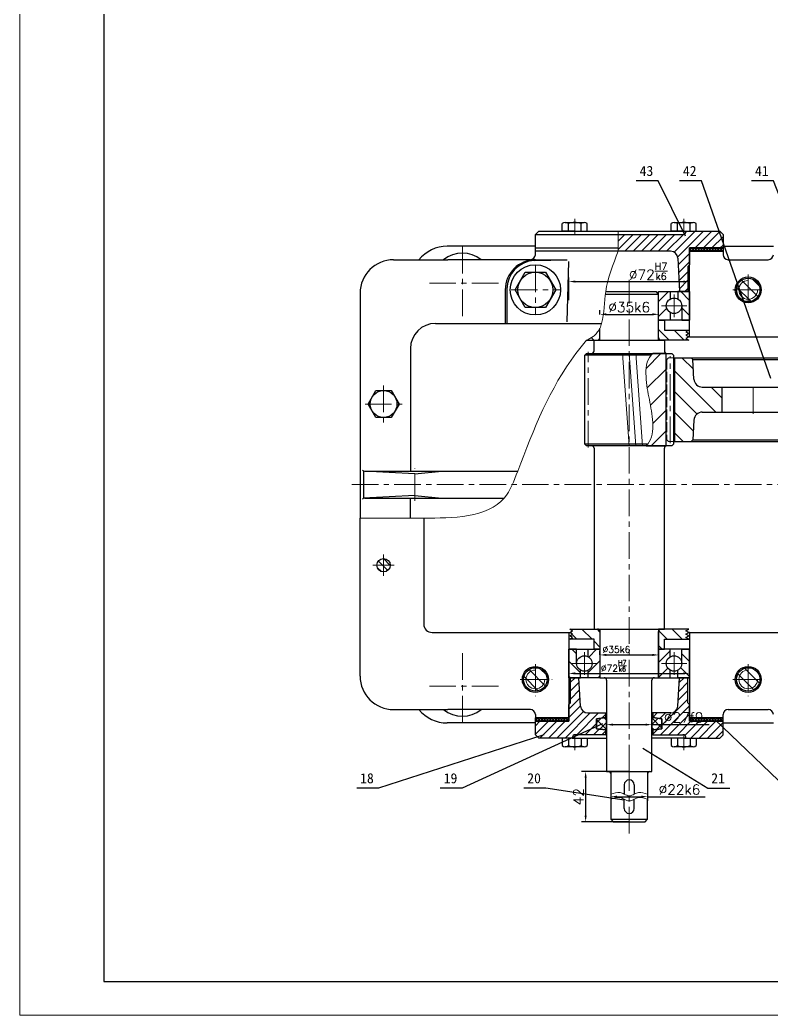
# Model space of a CAD drawing. Header units: millimetres. Extents: x 0 to 841, y 0 to 594.
# Drawn here: x 0 to 224.4, y 0 to 297 of the extents above; entities that cross this region are included whole.
import ezdxf

# ---------------------------------------------------------------- set-up
doc = ezdxf.new("R2010")
doc.units = ezdxf.units.MM
doc.header["$LTSCALE"] = 0.25
doc.linetypes.add('ACAD_ISO02W100', pattern=[15, 12, -3])
doc.linetypes.add('CENTER', pattern=[50.8, 31.75, -6.35, 6.35, -6.35])
for name, color, linetype, lineweight in [('中心线', 1, 'CENTER', 15), ('剖面线', 4, 'Continuous', 15), ('尺寸', 7, 'Continuous', 15), ('标注', 3, 'Continuous', 15), ('粗实线', 7, 'Continuous', 30), ('细实线', 7, 'Continuous', 15), ('虚线', 1, 'ACAD_ISO02W100', 15)]:
    doc.layers.add(name, color=color, linetype=linetype, lineweight=lineweight)
doc.styles.get("Standard").update_dxf_attribs({"font": ''})
doc.styles.add('txt', font='txt.shx')
doc.styles.get('Standard').set_extended_font_data('SimSun')
doc.dimstyles.new('ISO-25', dxfattribs={"dimtxt": 3, "dimasz": 1.875, "dimexe": 1.25, "dimexo": 0, "dimtad": 1, "dimdec": 3, "dimlfac": 2, "dimrnd": 0.01, "dimdsep": 46, "dimtxsty": 'txt', "dimcen": 2.5, "dimadec": 0, "dimazin": 0, "dimtfac": 1, "dimtdec": 3, "dimtmove": 0, "dimatfit": 3, "dimfxl": 1, "dimarcsym": 0})

# ---------------------------------------------------------------- blocks, each defined once
blk = doc.blocks.new('*D18')
at = {"layer": 'Defpoints', "color": 0, "transparency": 16777216}
for p in [(176.3, 72.68), (187.3, 72.68), (187.3, 65.18)]:
    blk.add_point(p, dxfattribs=at)
at = {"layer": '尺寸', "color": 0, "lineweight": -2, "transparency": 16777216}
for p, q in [((176.3, 72.68), (176.3, 63.93)), ((187.3, 72.68), (187.3, 63.93)), ((178.18, 65.18), (185.43, 65.18)), ((187.3, 65.18), (204.43, 65.18))]:
    blk.add_line(p, q, dxfattribs=at)
at = {"layer": '尺寸', "color": 0, "transparency": 16777216}
for points in [[(178.18, 65.5), (178.18, 64.87), (176.3, 65.18)], [(185.43, 65.5), (185.43, 64.87), (187.3, 65.18)]]:
    blk.add_solid(points, dxfattribs=at)
at = {"layer": '尺寸', "color": 0, "transparency": 16777216, "insert": (196.8, 67.31), "char_height": 3, "attachment_point": 5, "style": 'txt'}
blk.add_mtext('%%c22k6', dxfattribs=at)
blk = doc.blocks.new('*D19')
at = {"layer": 'Defpoints', "color": 0, "transparency": 16777216}
for p in [(181.8, 72.68), (168.8, 57.68), (181.8, 57.68)]:
    blk.add_point(p, dxfattribs=at)
at = {"layer": '尺寸', "color": 0, "lineweight": -2, "transparency": 16777216}
for p, q in [((181.8, 72.68), (167.55, 72.68)), ((168.8, 70.81), (168.8, 59.56)), ((181.8, 57.68), (167.55, 57.68))]:
    blk.add_line(p, q, dxfattribs=at)
at = {"layer": '尺寸', "color": 0, "transparency": 16777216}
for points in [[(168.49, 70.81), (169.11, 70.81), (168.8, 72.68)], [(168.49, 59.56), (169.11, 59.56), (168.8, 57.68)]]:
    blk.add_solid(points, dxfattribs=at)
at = {"layer": '尺寸', "color": 0, "transparency": 16777216, "insert": (166.68, 65.18), "char_height": 3, "attachment_point": 5, "rotation": 90, "style": 'txt'}
blk.add_mtext('42', dxfattribs=at)
blk = doc.blocks.new('*D20')
at = {"layer": 'Defpoints', "color": 0, "transparency": 16777216}
for p in [(175.05, 86.68), (188.55, 86.68), (188.55, 86.68)]:
    blk.add_point(p, dxfattribs=at)
at = {"layer": '尺寸', "color": 0, "lineweight": -2, "transparency": 16777216}
for p, q in [((175.05, 86.68), (175.05, 87.93)), ((176.93, 86.68), (186.68, 86.68)), ((188.55, 86.68), (188.55, 87.93)), ((188.55, 86.68), (205.68, 86.68))]:
    blk.add_line(p, q, dxfattribs=at)
at = {"layer": '尺寸', "color": 0, "transparency": 16777216}
for points in [[(176.93, 87), (176.93, 86.37), (175.05, 86.68)], [(186.68, 87), (186.68, 86.37), (188.55, 86.68)]]:
    blk.add_solid(points, dxfattribs=at)
at = {"layer": '尺寸', "color": 0, "transparency": 16777216, "insert": (198.05, 88.81), "char_height": 3, "attachment_point": 5, "style": 'txt'}
blk.add_mtext('%%C27f9', dxfattribs=at)
blk = doc.blocks.new('*D21')
at = {"layer": 'Defpoints', "color": 0, "transparency": 16777216}
for p in [(163.8, 103.23), (199.8, 103.23), (199.8, 101.97)]:
    blk.add_point(p, dxfattribs=at)
at = {"layer": '尺寸', "color": 0, "lineweight": -2, "transparency": 16777216}
for p, q in [((163.8, 103.23), (163.8, 100.72)), ((165.68, 101.97), (197.93, 101.97)), ((199.8, 103.23), (199.8, 100.72))]:
    blk.add_line(p, q, dxfattribs=at)
at = {"layer": '尺寸', "color": 0, "transparency": 16777216}
for points in [[(165.68, 102.28), (165.68, 101.65), (163.8, 101.97)], [(197.93, 102.28), (197.93, 101.65), (199.8, 101.97)]]:
    blk.add_solid(points, dxfattribs=at)
at = {"layer": '尺寸', "color": 0, "transparency": 16777216, "insert": (177.16, 104.23), "char_height": 3, "attachment_point": 5, "style": 'txt'}
blk.add_mtext('{\\H0.66667x;%%c72{\\H0.7x;\\SH7/k6;}}', dxfattribs=at)
blk = doc.blocks.new('*D22')
at = {"layer": 'Defpoints', "color": 0, "transparency": 16777216}
for p in [(173.05, 107.48), (190.55, 107.48), (190.55, 107.48)]:
    blk.add_point(p, dxfattribs=at)
at = {"layer": '尺寸', "color": 0, "lineweight": -2, "transparency": 16777216}
for p, q in [((173.05, 107.48), (173.05, 108.73)), ((174.93, 107.48), (188.68, 107.48)), ((190.55, 107.48), (190.55, 108.73))]:
    blk.add_line(p, q, dxfattribs=at)
at = {"layer": '尺寸', "color": 0, "transparency": 16777216}
for points in [[(174.93, 107.8), (174.93, 107.17), (173.05, 107.48)], [(188.68, 107.8), (188.68, 107.17), (190.55, 107.48)]]:
    blk.add_solid(points, dxfattribs=at)
at = {"layer": '尺寸', "color": 0, "transparency": 16777216, "insert": (177.98, 109.11), "char_height": 3, "attachment_point": 5, "style": 'txt'}
blk.add_mtext('{\\H0.66667x;%%c35k6}', dxfattribs=at)
blk = doc.blocks.new('*D23')
at = {"layer": 'Defpoints', "color": 0, "transparency": 16777216}
for p in [(199.8, 218.91), (163.8, 213.38), (199.8, 213.38)]:
    blk.add_point(p, dxfattribs=at)
at = {"layer": '尺寸', "color": 0, "lineweight": -2, "transparency": 16777216}
for p, q in [((163.8, 213.38), (163.8, 220.16)), ((199.8, 213.38), (199.8, 220.16)), ((165.68, 218.91), (197.93, 218.91))]:
    blk.add_line(p, q, dxfattribs=at)
at = {"layer": '尺寸', "color": 0, "transparency": 16777216}
for points in [[(165.68, 219.22), (165.68, 218.6), (163.8, 218.91)], [(197.93, 219.22), (197.93, 218.6), (199.8, 218.91)]]:
    blk.add_solid(points, dxfattribs=at)
at = {"layer": '尺寸', "color": 0, "transparency": 16777216, "insert": (187.45, 221.98), "char_height": 3, "attachment_point": 5, "style": 'txt'}
blk.add_mtext('%%c72{\\H0.7x;\\SH7/k6;}', dxfattribs=at)
blk = doc.blocks.new('*D24')
at = {"layer": 'Defpoints', "color": 0, "transparency": 16777216}
for p in [(173.05, 209.13), (190.55, 209.13), (190.55, 209.13)]:
    blk.add_point(p, dxfattribs=at)
at = {"layer": '尺寸', "color": 0, "lineweight": -2, "transparency": 16777216}
for p, q in [((173.05, 209.13), (173.05, 210.38)), ((174.93, 209.13), (188.68, 209.13)), ((190.55, 209.13), (190.55, 210.38))]:
    blk.add_line(p, q, dxfattribs=at)
at = {"layer": '尺寸', "color": 0, "transparency": 16777216}
for points in [[(174.93, 209.45), (174.93, 208.82), (173.05, 209.13)], [(188.68, 209.45), (188.68, 208.82), (190.55, 209.13)]]:
    blk.add_solid(points, dxfattribs=at)
at = {"layer": '尺寸', "color": 0, "transparency": 16777216, "insert": (181.8, 211.26), "char_height": 3, "attachment_point": 5, "style": 'txt'}
blk.add_mtext('%%c35k6', dxfattribs=at)

msp = doc.modelspace()

# ---------------------------------------------------------------- hatches: boundary and pattern name
at = {"layer": '剖面线'}
h = msp.add_hatch(dxfattribs=at)
h.set_pattern_fill('ANSI31', color=256, scale=0.556667, style=0)
edge = h.paths.add_edge_path(flags=16)
edge.add_line((178.52638, 232.93442), (197.80238, 232.93442))
edge.add_arc((197.80238, 233.93442), 1, 270, 360)
edge.add_line((198.80238, 233.93442), (208.80238, 233.93442))
edge.add_line((208.80238, 233.93442), (209.80238, 232.93442))
edge.add_line((209.80238, 232.93442), (209.80238, 228.93442))
edge.add_line((209.80238, 228.93442), (202.55238, 228.93442))
edge.add_line((202.55238, 228.93442), (199.80238, 228.93442))
edge.add_line((199.80238, 228.93442), (199.80238, 223.93442))
edge.add_line((199.80238, 223.93442), (199.30238, 223.43442))
edge.add_line((199.30238, 223.43442), (199.30238, 215.93442))
edge.add_line((199.30238, 215.93442), (196.80238, 215.93442))
edge.add_line((196.80238, 215.93442), (196.30452, 225.89178))
edge.add_arc((194.1572, 225.78442), 2.15, 2.8624052, 90)
edge.add_line((194.1572, 227.93442), (178.52638, 227.93442))
edge.add_line((178.52638, 227.93442), (178.52638, 232.93442))
h = msp.add_hatch(dxfattribs=at)
h.set_pattern_fill('ANSI37', color=256, scale=0.186, style=0)
h.paths.add_polyline_path([(199.80238, 227.93442), (199.80238, 228.93442), (209.80238, 228.93442), (209.80238, 227.93442)], flags=16)
h = msp.add_hatch(dxfattribs=at)
h.set_pattern_fill('ANSI31', color=256, scale=0.8, angle=90, style=0)
edge = h.paths.add_edge_path(flags=16)
edge.add_arc((217.30238, 216.43442), 3.5, 0, 360)
h = msp.add_hatch(dxfattribs=at)
h.set_pattern_fill('ANSI31', color=256, style=0)
edge = h.paths.add_edge_path(flags=16)
edge.add_line((190.55243, 215.93442), (194.02113, 215.93442))
edge.add_line((194.02113, 215.93442), (194.02113, 213.6871))
edge.add_arc((195.17738, 211.68442), 2.3125, 120, 240)
edge.add_line((194.02113, 209.68173), (194.02113, 207.43442))
edge.add_line((194.02113, 207.43442), (190.55243, 207.43442))
edge.add_arc((190.55243, 207.43447), 0.00005, 180, 270, ccw=False)
edge.add_line((190.55238, 207.43447), (190.55238, 215.93437))
edge.add_arc((190.55243, 215.93437), 0.00005, 90, 180, ccw=False)
h = msp.add_hatch(dxfattribs=at)
h.set_pattern_fill('ANSI31', color=256, angle=90, style=0)
edge = h.paths.add_edge_path(flags=16)
edge.add_line((199.80233, 215.93442), (196.33363, 215.93442))
edge.add_line((196.33363, 215.93442), (196.33363, 213.6871))
edge.add_arc((195.17738, 211.68442), 2.3125, 0, 60, ccw=False)
edge.add_line((197.48988, 211.68442), (197.48988, 207.43442))
edge.add_line((197.48988, 207.43442), (199.80233, 207.43442))
edge.add_arc((199.80233, 207.43447), 0.00005, 270, 360)
edge.add_line((199.80238, 207.43447), (199.80238, 215.93437))
edge.add_arc((199.80233, 215.93437), 0.00005, 0, 90)
h = msp.add_hatch(dxfattribs=at)
h.set_pattern_fill('ANSI31', color=256, angle=90, style=0)
edge = h.paths.add_edge_path(flags=16)
edge.add_line((169.05238, 201.43442), (173.05238, 201.43442))
edge.add_line((173.05238, 201.43442), (173.05238, 204.93442))
edge.add_spline(control_points=[(173.05238, 204.93442), (172.46352, 204.02248), (171.45407, 202.45921), (169.75874, 201.73582), (169.05238, 201.43442)], knot_values=[0, 0, 0, 0, 6.32534584, 10.84308864, 10.84308864, 10.84308864, 10.84308864], degree=3, periodic=0)
h = msp.add_hatch(dxfattribs=at)
h.set_pattern_fill('ANSI31', color=256, angle=90, style=0)
h.paths.add_polyline_path([(190.55238, 207.43442), (192.30238, 207.43442), (192.30238, 204.43442), (199.55238, 204.43442), (198.68636, 203.93442), (199.55238, 203.43442), (198.68636, 202.93442), (199.55238, 202.43442), (198.68636, 201.93442), (199.55238, 201.43442), (193.55238, 201.43442), (190.55238, 201.43442)], flags=16)
h = msp.add_hatch(dxfattribs=at)
h.set_pattern_fill('ANSI31', color=256, scale=1.37, style=0)
edge = h.paths.add_edge_path(flags=16)
edge.add_line((186.81138, 169.93442), (192.81138, 169.93442))
edge.add_line((192.81138, 169.93442), (192.81138, 197.43442))
edge.add_line((192.81138, 197.43442), (188.81138, 197.43442))
edge.add_spline(control_points=[(188.81138, 197.43442), (188.63972, 197.27113), (186.87812, 195.59556), (186.5208, 190.22319), (187.81138, 183.68442), (189.10197, 177.14564), (188.74464, 171.77328), (186.98305, 170.0977), (186.81138, 169.93442)], knot_values=[0, 0, 0, 0, 1.414213562, 14.51240046, 28.407093691, 42.301786923, 55.39997382, 56.814187383, 56.814187383, 56.814187383, 56.814187383], degree=3, periodic=0)
h = msp.add_hatch(dxfattribs=at)
h.set_pattern_fill('ANSI31', color=256, scale=1.37, angle=90, style=0)
edge = h.paths.add_edge_path(flags=16)
edge.add_line((195.31138, 196.18442), (195.31138, 171.18442))
edge.add_line((195.31138, 171.18442), (200.30238, 171.18442))
edge.add_line((200.30238, 171.18442), (200.80238, 171.68442))
edge.add_line((200.80238, 171.68442), (201.11433, 177.56681))
edge.add_arc((203.61082, 177.43442), 2.5, 90, 176.9644309, ccw=False)
edge.add_line((203.61082, 179.93442), (209.55238, 179.93442))
edge.add_line((209.55238, 179.93442), (209.55238, 187.43442))
edge.add_line((209.55238, 187.43442), (203.61082, 187.43442))
edge.add_arc((203.61082, 189.93442), 2.5, 183.0355691, 270, ccw=False)
edge.add_line((201.11433, 189.80203), (200.80238, 195.68442))
edge.add_line((200.80238, 195.68442), (200.30238, 196.18442))
edge.add_line((200.30238, 196.18442), (195.31138, 196.18442))
h = msp.add_hatch(dxfattribs=at)
h.set_pattern_fill('ANSI31', color=256, scale=0.5, angle=90, style=0)
edge = h.paths.add_edge_path(flags=16)
edge.add_arc((108.51163, 134.24692), 2, 0, 360)
h = msp.add_hatch(dxfattribs=at)
h.set_pattern_fill('ANSI31', color=256, angle=90, style=0)
h.paths.add_polyline_path([(173.05238, 109.18442), (171.30238, 109.18442), (171.30238, 112.18442), (164.05238, 112.18442), (164.91841, 112.68442), (164.05238, 113.18442), (164.91841, 113.68442), (164.05238, 114.18442), (164.91841, 114.68442), (164.05238, 115.18442), (170.05238, 115.18442), (173.05238, 115.18442)], flags=16)
h = msp.add_hatch(dxfattribs=at)
h.set_pattern_fill('ANSI31', color=256, angle=90, style=0)
h.paths.add_polyline_path([(190.55238, 109.18442), (192.30238, 109.18442), (192.30238, 112.18442), (199.55238, 112.18442), (198.68636, 112.68442), (199.55238, 113.18442), (198.68636, 113.68442), (199.55238, 114.18442), (198.68636, 114.68442), (199.55238, 115.18442), (193.55238, 115.18442), (190.55238, 115.18442)], flags=16)
h = msp.add_hatch(dxfattribs=at)
h.set_pattern_fill('ANSI31', color=256, angle=90, style=0)
edge = h.paths.add_edge_path(flags=16)
edge.add_line((163.80243, 100.68442), (167.27113, 100.68442))
edge.add_line((167.27113, 100.68442), (167.27113, 102.93173))
edge.add_arc((168.42738, 104.93442), 2.3125, 180, 240, ccw=False)
edge.add_line((166.11488, 104.93442), (166.11488, 109.18442))
edge.add_line((166.11488, 109.18442), (163.80243, 109.18442))
edge.add_arc((163.80243, 109.18437), 0.00005, 90, 180)
edge.add_line((163.80238, 109.18437), (163.80238, 100.68447))
edge.add_arc((163.80243, 100.68447), 0.00005, 180, 270)
h = msp.add_hatch(dxfattribs=at)
h.set_pattern_fill('ANSI31', color=256, style=0)
edge = h.paths.add_edge_path(flags=16)
edge.add_line((173.05233, 100.68442), (169.58363, 100.68442))
edge.add_line((169.58363, 100.68442), (169.58363, 102.93173))
edge.add_arc((168.42738, 104.93442), 2.3125, 300, 420)
edge.add_line((169.58363, 106.9371), (169.58363, 109.18442))
edge.add_line((169.58363, 109.18442), (173.05233, 109.18442))
edge.add_arc((173.05233, 109.18437), 0.00005, 0, 90, ccw=False)
edge.add_line((173.05238, 109.18437), (173.05238, 100.68447))
edge.add_arc((173.05233, 100.68447), 0.00005, -90, 0, ccw=False)
h = msp.add_hatch(dxfattribs=at)
h.set_pattern_fill('ANSI31', color=256, style=0)
edge = h.paths.add_edge_path(flags=16)
edge.add_line((190.55243, 100.68442), (194.02113, 100.68442))
edge.add_line((194.02113, 100.68442), (194.02113, 102.93173))
edge.add_arc((195.17738, 104.93442), 2.3125, 120, 240, ccw=False)
edge.add_line((194.02113, 106.9371), (194.02113, 109.18442))
edge.add_line((194.02113, 109.18442), (190.55243, 109.18442))
edge.add_arc((190.55243, 109.18437), 0.00005, 90, 180)
edge.add_line((190.55238, 109.18437), (190.55238, 100.68447))
edge.add_arc((190.55243, 100.68447), 0.00005, 180, 270)
h = msp.add_hatch(dxfattribs=at)
h.set_pattern_fill('ANSI31', color=256, angle=90, style=0)
edge = h.paths.add_edge_path(flags=16)
edge.add_line((199.80233, 100.68442), (196.33363, 100.68442))
edge.add_line((196.33363, 100.68442), (196.33363, 102.93173))
edge.add_arc((195.17738, 104.93442), 2.3125, 300, 360)
edge.add_line((197.48988, 104.93442), (197.48988, 109.18442))
edge.add_line((197.48988, 109.18442), (199.80233, 109.18442))
edge.add_arc((199.80233, 109.18437), 0.00005, 0, 90, ccw=False)
edge.add_line((199.80238, 109.18437), (199.80238, 100.68447))
edge.add_arc((199.80233, 100.68447), 0.00005, -90, 0, ccw=False)
h = msp.add_hatch(dxfattribs=at)
h.set_pattern_fill('ANSI31', color=256, scale=0.8, angle=90, style=0)
edge = h.paths.add_edge_path(flags=16)
edge.add_arc((153.80238, 100.18442), 3.5, 0, 360)
h = msp.add_hatch(dxfattribs=at)
h.set_pattern_fill('ANSI31', color=256, scale=0.8, angle=90, style=0)
edge = h.paths.add_edge_path(flags=16)
edge.add_arc((217.30238, 100.18442), 3.5, 0, 360)
h = msp.add_hatch(dxfattribs=at)
h.set_pattern_fill('ANSI31', color=256, scale=0.55667, style=0)
edge = h.paths.add_edge_path(flags=16)
edge.add_line((174.80238, 83.68442), (165.80238, 83.68442))
edge.add_arc((165.80238, 82.68442), 1, 90, 180)
edge.add_line((164.80238, 82.68442), (154.80238, 82.68442))
edge.add_line((154.80238, 82.68442), (153.80238, 83.68442))
edge.add_line((153.80238, 83.68442), (153.80238, 87.68442))
edge.add_line((153.80238, 87.68442), (161.05238, 87.68442))
edge.add_line((161.05238, 87.68442), (163.80238, 87.68442))
edge.add_line((163.80238, 87.68442), (163.80238, 92.68442))
edge.add_line((163.80238, 92.68442), (164.30238, 93.18442))
edge.add_line((164.30238, 93.18442), (164.30238, 100.68442))
edge.add_line((164.30238, 100.68442), (166.80238, 100.68442))
edge.add_line((166.80238, 100.68442), (167.28654, 92.21176))
edge.add_arc((169.43303, 92.33442), 2.15, 183.2704879, 270)
edge.add_line((169.43303, 90.18442), (174.80238, 90.18442))
edge.add_line((174.80238, 90.18442), (174.80238, 88.77207))
edge.add_line((174.80238, 88.77207), (172.05238, 88.43442))
edge.add_line((172.05238, 88.43442), (172.05238, 85.43442))
edge.add_line((172.05238, 85.43442), (174.80238, 85.09676))
edge.add_line((174.80238, 85.09676), (174.80238, 83.68442))
h = msp.add_hatch(dxfattribs=at)
h.set_pattern_fill('ANSI31', color=256, scale=0.55667, style=0)
edge = h.paths.add_edge_path(flags=16)
edge.add_line((188.80238, 83.68442), (197.80238, 83.68442))
edge.add_arc((197.80238, 82.68442), 1, 0, 90, ccw=False)
edge.add_line((198.80238, 82.68442), (208.80238, 82.68442))
edge.add_line((208.80238, 82.68442), (209.80238, 83.68442))
edge.add_line((209.80238, 83.68442), (209.80238, 87.68442))
edge.add_line((209.80238, 87.68442), (202.55238, 87.68442))
edge.add_line((202.55238, 87.68442), (199.80238, 87.68442))
edge.add_line((199.80238, 87.68442), (199.80238, 92.68442))
edge.add_line((199.80238, 92.68442), (199.30238, 93.18442))
edge.add_line((199.30238, 93.18442), (199.30238, 100.68442))
edge.add_line((199.30238, 100.68442), (196.80238, 100.68442))
edge.add_line((196.80238, 100.68442), (196.31823, 92.21176))
edge.add_arc((194.17173, 92.33442), 2.15, 270, 356.7295121, ccw=False)
edge.add_line((194.17173, 90.18442), (188.80238, 90.18442))
edge.add_line((188.80238, 90.18442), (188.80238, 88.77207))
edge.add_line((188.80238, 88.77207), (191.55238, 88.43442))
edge.add_line((191.55238, 88.43442), (191.55238, 85.43442))
edge.add_line((191.55238, 85.43442), (188.80238, 85.09676))
edge.add_line((188.80238, 85.09676), (188.80238, 83.68442))
h = msp.add_hatch(dxfattribs=at)
h.set_pattern_fill('ANSI37', color=256, scale=0.186, style=0)
h.paths.add_polyline_path([(163.80238, 88.68442), (163.80238, 87.68442), (153.80238, 87.68442), (153.80238, 88.68442)], flags=16)
h = msp.add_hatch(dxfattribs=at)
h.set_pattern_fill('ANSI37', color=256, scale=0.63, style=0)
h.paths.add_polyline_path([(172.05238, 85.43442), (174.80238, 85.09676), (175.05238, 85.09676), (175.05238, 88.77207), (174.80238, 88.77207), (172.05238, 88.43442)], flags=16)
h = msp.add_hatch(dxfattribs=at)
h.set_pattern_fill('ANSI37', color=256, scale=0.63, style=0)
h.paths.add_polyline_path([(191.55238, 88.43442), (188.80238, 88.77207), (188.55238, 88.77207), (188.55238, 85.09676), (188.80238, 85.09676), (191.55238, 85.43442)], flags=16)
h = msp.add_hatch(dxfattribs=at)
h.set_pattern_fill('ANSI37', color=256, scale=0.186, style=0)
h.paths.add_polyline_path([(199.80238, 88.68442), (199.80238, 87.68442), (209.80238, 87.68442), (209.80238, 88.68442)], flags=16)

# ---------------------------------------------------------------- linework, layer by layer
at = {"layer": '中心线'}
for p, q in [((165.53893, 237.58442), (165.53893, 232.93442)), ((198.06584, 237.58442), (198.06584, 232.93442)), ((132.01163, 229.23442), (132.01163, 207.63442)), ((153.80238, 223.70903), (153.80238, 209.1598)), ((217.30238, 221.00942), (217.30238, 211.45742)), ((142.81163, 218.43442), (121.21163, 218.43442)), ((181.80238, 72.68442), (181.80238, 219.43442)), ((146.52777, 216.43442), (161.077, 216.43442)), ((195.17738, 215.08442), (195.17738, 208.28442)), ((212.72738, 216.43442), (222.27938, 216.43442)), ((198.95238, 211.68442), (191.40238, 211.68442)), ((169.54338, 169.43442), (169.54338, 197.93442)), ((194.06138, 170.68442), (194.06138, 196.68442)), ((108.51163, 187.91448), (108.51163, 176.82935)), ((218.80238, 179.43442), (218.80238, 187.93442)), ((102.96907, 182.37192), (114.0542, 182.37192)), ((117.85438, 153.50942), (117.85438, 163.10942)), ((99.01163, 158.30942), (447.99913, 158.30942)), ((108.51163, 131.04692), (108.51163, 137.44692)), ((111.71163, 134.24692), (105.31163, 134.24692)), ((132.01163, 87.38442), (132.01163, 108.98442)), ((168.42738, 101.53442), (168.42738, 108.33442)), ((195.17738, 101.53442), (195.17738, 108.33442)), ((153.80238, 104.75942), (153.80238, 95.20742)), ((164.65238, 104.93442), (172.20238, 104.93442)), ((198.95238, 104.93442), (191.40238, 104.93442)), ((217.30238, 104.75942), (217.30238, 95.20742)), ((142.81163, 98.18442), (121.21163, 98.18442)), ((149.22738, 100.18442), (158.77938, 100.18442)), ((212.72738, 100.18442), (222.27938, 100.18442)), ((165.53893, 79.03442), (165.53893, 83.68442)), ((198.06584, 79.03442), (198.06584, 83.68442)), ((181.80238, 54.18442), (181.80238, 72.68442))]:
    msp.add_line(p, q, dxfattribs=at)
at = {"layer": '粗实线'}
for p, q in [((25, 584), (25, 10)), ((161.78615, 233.93442), (161.78615, 236.1958)), ((162.72434, 236.58442), (168.35351, 236.58442)), ((163.66254, 233.93442), (163.66254, 236.1958)), ((167.41532, 233.93442), (167.41532, 236.1958)), ((169.2917, 233.93442), (169.2917, 236.1958)), ((194.31306, 233.93442), (194.31306, 236.1958)), ((195.25126, 236.58442), (200.88042, 236.58442)), ((196.18945, 233.93442), (196.18945, 236.1958)), ((199.94223, 233.93442), (199.94223, 236.1958)), ((201.81862, 233.93442), (201.81862, 236.1958)), ((153.80238, 232.93442), (154.80238, 233.93442)), ((153.80238, 227.93442), (153.80238, 232.93442)), ((153.80238, 232.93442), (178.52638, 232.93442)), ((154.80238, 233.93442), (198.80238, 233.93442)), ((165.53893, 233.93442), (161.78615, 233.93442)), ((165.53893, 233.93442), (169.2917, 233.93442)), ((178.52638, 232.93442), (197.80238, 232.93442)), ((198.06584, 233.93442), (194.31306, 233.93442)), ((198.06584, 233.93442), (201.81862, 233.93442)), ((198.80238, 233.93442), (208.80238, 233.93442)), ((208.80238, 233.93442), (209.80238, 232.93442)), ((209.80238, 232.93442), (209.80238, 228.93442)), ((153.80238, 229.43442), (127.51163, 229.43442)), ((153.80238, 228.93442), (178.52638, 228.93442)), ((202.55238, 228.93442), (199.80238, 228.93442)), ((199.80238, 228.93442), (199.80238, 223.93442)), ((199.80238, 227.93442), (199.80238, 228.93442)), ((199.80238, 228.93442), (209.80238, 228.93442)), ((209.80238, 228.93442), (202.55238, 228.93442)), ((209.80238, 229.43442), (224.80238, 229.43442)), ((209.80238, 228.93442), (209.80238, 227.93442)), ((153.80238, 226.93442), (153.80238, 227.93442)), ((178.52638, 227.93442), (153.80238, 227.93442)), ((194.1572, 227.93442), (178.52638, 227.93442)), ((196.30452, 225.89178), (196.80238, 215.93442)), ((209.80238, 227.93442), (199.80238, 227.93442)), ((199.80238, 202.43442), (199.80238, 227.93442)), ((199.80238, 227.93442), (209.80238, 227.93442)), ((209.80238, 227.93442), (209.80238, 226.93442)), ((111.51163, 225.43442), (127.65701, 225.43442)), ((152.30238, 225.43442), (127.65701, 225.43442)), ((153.56636, 225.16397), (163.30238, 225.43442)), ((153.80238, 225.43442), (163.30238, 225.43442)), ((163.30238, 206.93442), (163.80238, 224.93442)), ((199.80238, 223.93442), (199.30238, 223.43442)), ((199.30238, 223.43442), (199.30238, 215.93442)), ((211.30238, 225.43442), (223.30238, 225.43442)), ((147.74021, 216.43442), (150.77129, 221.68442)), ((150.77129, 221.68442), (156.83347, 221.68442)), ((156.83347, 221.68442), (159.86456, 216.43442)), ((101.51163, 215.43442), (101.51163, 148.30942)), ((144.80238, 216.43442), (144.80238, 206.43442)), ((145.30238, 216.66725), (145.30238, 206.43442)), ((150.77129, 211.18442), (147.74021, 216.43442)), ((159.86456, 216.43442), (156.83347, 211.18442)), ((174.60238, 215.18442), (190.55238, 215.18442)), ((174.80238, 215.93442), (189.80238, 215.93442)), ((190.55238, 215.18442), (189.80238, 215.93442)), ((190.55238, 207.43447), (190.55238, 215.93437)), ((190.55238, 202.18442), (190.55238, 215.18442)), ((190.55243, 215.93442), (199.80233, 215.93442)), ((190.55243, 215.93442), (194.02113, 215.93442)), ((194.02113, 215.93442), (194.02113, 213.6871)), ((199.80233, 215.93442), (196.33363, 215.93442)), ((196.33363, 215.93442), (196.33363, 213.6871)), ((199.30238, 215.93442), (196.80238, 215.93442)), ((199.80238, 215.93437), (199.80238, 207.43447)), ((156.83347, 211.18442), (150.77129, 211.18442)), ((197.48988, 211.68442), (197.48988, 207.43442)), ((194.02113, 209.68173), (194.02113, 207.43442)), ((124.01163, 206.43442), (173.55238, 206.43442)), ((173.05238, 201.43442), (173.05238, 204.93442)), ((173.05238, 202.18442), (173.05238, 204.93442)), ((190.55238, 207.43442), (192.30238, 207.43442)), ((190.55238, 201.43442), (190.55238, 207.43442)), ((199.80233, 207.43442), (190.55243, 207.43442)), ((194.02113, 207.43442), (190.55243, 207.43442)), ((192.30238, 207.43442), (192.30238, 204.43442)), ((197.48988, 207.43442), (199.80233, 207.43442)), ((192.30238, 204.43442), (199.55238, 204.43442)), ((199.55238, 204.43442), (198.68636, 203.93442)), ((198.68636, 203.93442), (199.55238, 203.43442)), ((199.55238, 203.43442), (198.68636, 202.93442)), ((198.68636, 202.93442), (199.55238, 202.43442)), ((199.55238, 202.43442), (198.68636, 201.93442)), ((199.80238, 202.43442), (199.55238, 202.43442)), ((199.80238, 202.43442), (234.80238, 202.43442)), ((169.05238, 201.43442), (173.05238, 201.43442)), ((171.30238, 198.18442), (171.30238, 201.43442)), ((171.30238, 201.43442), (192.30238, 201.43442)), ((193.55238, 201.43442), (190.55238, 201.43442)), ((192.30238, 201.43442), (192.30238, 198.18442)), ((199.55238, 201.43442), (193.55238, 201.43442)), ((193.55238, 201.43442), (193.55238, 201.43442)), ((198.68636, 201.93442), (199.55238, 201.43442)), ((116.51163, 198.93442), (116.51163, 162.30942)), ((168.54338, 196.93442), (169.04338, 197.43442)), ((168.54338, 170.43442), (168.54338, 196.93442)), ((188.31138, 196.93442), (168.54338, 196.93442)), ((169.04338, 197.43442), (194.56138, 197.43442)), ((192.81138, 197.43442), (188.81138, 197.43442)), ((192.81138, 169.93442), (192.81138, 197.43442)), ((194.56138, 197.43442), (195.06138, 196.93442)), ((195.06138, 196.93442), (195.06138, 170.43442)), ((195.31138, 196.18442), (195.31138, 171.18442)), ((195.31138, 196.18442), (200.30238, 196.18442)), ((200.30238, 196.18442), (200.80238, 195.68442)), ((200.30238, 196.18442), (237.80238, 196.18442)), ((201.11433, 189.80203), (200.80238, 195.68442)), ((200.80238, 195.68442), (237.30238, 195.68442)), ((203.61082, 187.43442), (209.55238, 187.43442)), ((209.55238, 179.93442), (209.55238, 187.43442)), ((209.55238, 187.43442), (228.05238, 187.43442)), ((103.89283, 182.37192), (106.20223, 186.37192)), ((106.20223, 186.37192), (110.82104, 186.37192)), ((110.82104, 186.37192), (113.13044, 182.37192)), ((106.20223, 178.37192), (103.89283, 182.37192)), ((113.13044, 182.37192), (110.82104, 178.37192)), ((110.82104, 178.37192), (106.20223, 178.37192)), ((203.61082, 179.93442), (209.55238, 179.93442)), ((209.55238, 179.93442), (228.05238, 179.93442)), ((201.11433, 177.56681), (200.80238, 171.68442)), ((169.04338, 169.93442), (168.54338, 170.43442)), ((187.31138, 170.43442), (168.54338, 170.43442)), ((194.56138, 169.93442), (169.04338, 169.93442)), ((186.81138, 169.93442), (192.81138, 169.93442)), ((195.06138, 170.43442), (194.56138, 169.93442)), ((195.31138, 171.18442), (200.30238, 171.18442)), ((200.30238, 171.18442), (200.80238, 171.68442)), ((200.30238, 171.18442), (237.80238, 171.18442)), ((200.80238, 171.68442), (237.30238, 171.68442)), ((171.30238, 169.18442), (171.30238, 115.18442)), ((192.30238, 115.18442), (192.30238, 169.18442)), ((102.51163, 162.30942), (102.51163, 154.30942)), ((117.85438, 161.50942), (102.51163, 162.30942)), ((102.92585, 162.30942), (148.52751, 162.30942)), ((117.85438, 161.50942), (125.85438, 162.30942)), ((117.85438, 155.10942), (102.51163, 154.30942)), ((117.85438, 155.10942), (125.85438, 154.30942)), ((102.92585, 154.30942), (144.52751, 154.30942)), ((116.51163, 148.30942), (116.51163, 154.30942)), ((101.51163, 101.18442), (101.51163, 148.30942)), ((120.51163, 148.30942), (120.51163, 116.68442)), ((123.01163, 114.18442), (163.80238, 114.18442)), ((163.80238, 114.18442), (163.80238, 88.68442)), ((163.80238, 114.18442), (164.05238, 114.18442)), ((164.91841, 114.68442), (164.05238, 115.18442)), ((164.05238, 115.18442), (170.05238, 115.18442)), ((164.05238, 114.18442), (164.91841, 114.68442)), ((164.91841, 113.68442), (164.05238, 114.18442)), ((164.05238, 113.18442), (164.91841, 113.68442)), ((164.91841, 112.68442), (164.05238, 113.18442)), ((170.05238, 115.18442), (170.05238, 115.18442)), ((170.05238, 115.18442), (173.05238, 115.18442)), ((171.30238, 115.18442), (192.30238, 115.18442)), ((173.05238, 115.18442), (173.05238, 109.18442)), ((173.05238, 114.43442), (173.05238, 100.68442)), ((193.55238, 115.18442), (190.55238, 115.18442)), ((190.55238, 115.18442), (190.55238, 109.18442)), ((190.55238, 100.68442), (190.55238, 114.43442)), ((199.55238, 115.18442), (193.55238, 115.18442)), ((193.55238, 115.18442), (193.55238, 115.18442)), ((198.68636, 114.68442), (199.55238, 115.18442)), ((199.55238, 114.18442), (198.68636, 114.68442)), ((198.68636, 113.68442), (199.55238, 114.18442)), ((199.55238, 113.18442), (198.68636, 113.68442)), ((198.68636, 112.68442), (199.55238, 113.18442)), ((199.80238, 114.18442), (199.55238, 114.18442)), ((199.80238, 114.18442), (199.80238, 88.68442)), ((199.80238, 114.18442), (234.80238, 114.18442)), ((164.05238, 112.18442), (164.91841, 112.68442)), ((171.30238, 112.18442), (164.05238, 112.18442)), ((171.30238, 109.18442), (171.30238, 112.18442)), ((192.30238, 109.18442), (192.30238, 112.18442)), ((192.30238, 112.18442), (199.55238, 112.18442)), ((199.55238, 112.18442), (198.68636, 112.68442)), ((163.80238, 100.68447), (163.80238, 109.18437)), ((163.80243, 109.18442), (173.05233, 109.18442)), ((166.11488, 109.18442), (163.80243, 109.18442)), ((166.11488, 104.93442), (166.11488, 109.18442)), ((169.58363, 106.9371), (169.58363, 109.18442)), ((169.58363, 109.18442), (173.05233, 109.18442)), ((173.05238, 109.18442), (171.30238, 109.18442)), ((173.05238, 109.18437), (173.05238, 100.68447)), ((190.55238, 109.18442), (192.30238, 109.18442)), ((190.55238, 109.18437), (190.55238, 100.68447)), ((199.80233, 109.18442), (190.55243, 109.18442)), ((194.02113, 109.18442), (190.55243, 109.18442)), ((194.02113, 106.9371), (194.02113, 109.18442)), ((197.48988, 104.93442), (197.48988, 109.18442)), ((197.48988, 109.18442), (199.80233, 109.18442)), ((199.80238, 100.68447), (199.80238, 109.18437)), ((167.27113, 100.68442), (167.27113, 102.93173)), ((169.58363, 100.68442), (169.58363, 102.93173)), ((194.02113, 100.68442), (194.02113, 102.93173)), ((196.33363, 100.68442), (196.33363, 102.93173)), ((173.05233, 100.68442), (163.80243, 100.68442)), ((163.80243, 100.68442), (167.27113, 100.68442)), ((164.30238, 93.18442), (164.30238, 100.68442)), ((164.30238, 100.68442), (166.80238, 100.68442)), ((167.28654, 92.21176), (166.80238, 100.68442)), ((173.05233, 100.68442), (169.58363, 100.68442)), ((173.05238, 100.68442), (190.55238, 100.68442)), ((175.05238, 99.93442), (175.05238, 72.68442)), ((188.55238, 72.68442), (188.55238, 99.93442)), ((190.55243, 100.68442), (199.80233, 100.68442)), ((190.55243, 100.68442), (194.02113, 100.68442)), ((196.31823, 92.21176), (196.80238, 100.68442)), ((199.80233, 100.68442), (196.33363, 100.68442)), ((199.30238, 100.68442), (196.80238, 100.68442)), ((199.30238, 93.18442), (199.30238, 100.68442)), ((163.80238, 92.68442), (164.30238, 93.18442)), ((163.80238, 87.68442), (163.80238, 92.68442)), ((199.80238, 92.68442), (199.30238, 93.18442)), ((199.80238, 87.68442), (199.80238, 92.68442)), ((111.51163, 91.18442), (127.65701, 91.18442)), ((152.30238, 91.18442), (127.65701, 91.18442)), ((153.80238, 89.68442), (153.80238, 88.68442)), ((169.43303, 90.18442), (174.80238, 90.18442)), ((174.80238, 88.77207), (174.80238, 90.18442)), ((174.80238, 90.18442), (175.05238, 90.18442)), ((188.80238, 90.18442), (188.55238, 90.18442)), ((194.17173, 90.18442), (188.80238, 90.18442)), ((188.80238, 90.18442), (188.80238, 88.77207)), ((209.80238, 88.68442), (209.80238, 89.68442)), ((211.30238, 91.18442), (223.30238, 91.18442)), ((153.80238, 87.18442), (127.51163, 87.18442)), ((163.80238, 88.68442), (153.80238, 88.68442)), ((153.80238, 87.68442), (153.80238, 88.68442)), ((153.80238, 88.68442), (163.80238, 88.68442)), ((153.80238, 83.68442), (153.80238, 87.68442)), ((153.80238, 87.68442), (161.05238, 87.68442)), ((163.80238, 87.68442), (153.80238, 87.68442)), ((161.05238, 87.68442), (163.80238, 87.68442)), ((163.80238, 88.68442), (163.80238, 87.68442)), ((172.05238, 88.43442), (174.80238, 88.77207)), ((174.80238, 88.77207), (172.05238, 88.43442)), ((172.05238, 85.43442), (172.05238, 88.43442)), ((172.05238, 88.43442), (172.05238, 85.43442)), ((175.05238, 88.77207), (174.80238, 88.77207)), ((175.05238, 85.09676), (175.05238, 88.77207)), ((188.80238, 88.77207), (188.55238, 88.77207)), ((188.55238, 88.77207), (188.55238, 85.09676)), ((188.80238, 88.77207), (191.55238, 88.43442)), ((191.55238, 88.43442), (188.80238, 88.77207)), ((191.55238, 88.43442), (191.55238, 85.43442)), ((191.55238, 85.43442), (191.55238, 88.43442)), ((199.80238, 88.68442), (199.80238, 87.68442)), ((209.80238, 88.68442), (199.80238, 88.68442)), ((199.80238, 88.68442), (209.80238, 88.68442)), ((202.55238, 87.68442), (199.80238, 87.68442)), ((199.80238, 87.68442), (209.80238, 87.68442)), ((209.80238, 87.68442), (202.55238, 87.68442)), ((209.80238, 87.68442), (209.80238, 88.68442)), ((209.80238, 83.68442), (209.80238, 87.68442)), ((209.80238, 87.18442), (224.80238, 87.18442)), ((154.80238, 82.68442), (153.80238, 83.68442)), ((174.80238, 83.68442), (165.80238, 83.68442)), ((174.80238, 85.09676), (172.05238, 85.43442)), ((172.05238, 85.43442), (174.80238, 85.09676)), ((174.80238, 83.68442), (174.80238, 85.09676)), ((174.80238, 85.09676), (175.05238, 85.09676)), ((174.80238, 83.68442), (175.05238, 83.68442)), ((188.55238, 85.09676), (188.80238, 85.09676)), ((188.80238, 83.68442), (188.55238, 83.68442)), ((191.55238, 85.43442), (188.80238, 85.09676)), ((188.80238, 85.09676), (191.55238, 85.43442)), ((188.80238, 85.09676), (188.80238, 83.68442)), ((188.80238, 83.68442), (197.80238, 83.68442)), ((208.80238, 82.68442), (209.80238, 83.68442)), ((164.80238, 82.68442), (154.80238, 82.68442)), ((165.53893, 82.68442), (161.78615, 82.68442)), ((161.78615, 82.68442), (161.78615, 80.42303)), ((163.66254, 82.68442), (163.66254, 80.42303)), ((164.80238, 82.68442), (175.05238, 82.68442)), ((165.53893, 82.68442), (169.2917, 82.68442)), ((167.41532, 82.68442), (167.41532, 80.42303)), ((169.2917, 82.68442), (169.2917, 80.42303)), ((198.80238, 82.68442), (188.55238, 82.68442)), ((198.06584, 82.68442), (194.31306, 82.68442)), ((194.31306, 82.68442), (194.31306, 80.42303)), ((196.18945, 82.68442), (196.18945, 80.42303)), ((198.06584, 82.68442), (201.81862, 82.68442)), ((198.80238, 82.68442), (208.80238, 82.68442)), ((199.94223, 82.68442), (199.94223, 80.42303)), ((201.81862, 82.68442), (201.81862, 80.42303)), ((168.35351, 80.03442), (162.72434, 80.03442)), ((200.88042, 80.03442), (195.25126, 80.03442)), ((175.05238, 72.68442), (188.55238, 72.68442)), ((176.30238, 72.18442), (176.30238, 65.93442)), ((187.30238, 72.18442), (187.30238, 65.93442)), ((180.30238, 68.68442), (180.30238, 65.93442)), ((183.30238, 68.68442), (183.30238, 65.93442)), ((176.30238, 64.43442), (176.30238, 58.43442)), ((180.30238, 61.68442), (180.30238, 64.43442)), ((183.30238, 61.68442), (183.30238, 64.43442)), ((187.30238, 58.43442), (187.30238, 64.43442)), ((176.30238, 58.43442), (177.05238, 57.68442)), ((176.30238, 58.43442), (187.30238, 58.43442)), ((177.05238, 57.68442), (186.55238, 57.68442)), ((186.55238, 57.68442), (187.30238, 58.43442)), ((25, 10), (831, 10))]:
    msp.add_line(p, q, dxfattribs=at)
for centre, radius in [((153.80238, 216.43442), 7.5), ((153.80238, 216.43442), 5.25), ((217.30238, 216.43442), 3.875), ((217.30238, 216.43442), 3.5), ((195.17738, 211.68442), 2.3125), ((108.51163, 182.37192), 4), ((108.51163, 134.24692), 2), ((168.42738, 104.93442), 2.3125), ((195.17738, 104.93442), 2.3125), ((153.80238, 100.18442), 3.875), ((217.30238, 100.18442), 3.875), ((153.80238, 100.18442), 3.5), ((217.30238, 100.18442), 3.5)]:
    msp.add_circle(centre, radius, dxfattribs=at)
for centre, radius, start, end in [((162.72434, 235.25761), 1.32681, 45, 135), ((165.53893, 231.86011), 4.72431, 66.598161, 113.401839), ((168.35351, 235.25761), 1.32681, 45, 135), ((195.25126, 235.25761), 1.32681, 45, 135), ((198.06584, 231.86011), 4.72431, 66.598161, 113.401839), ((200.88042, 235.25761), 1.32681, 45, 135), ((197.80238, 233.93442), 1, 270, 0), ((127.51163, 218.43442), 11, 90, 140.477871), ((132.01163, 218.43442), 8.99883, 51.0667412, 128.9332588), ((152.30238, 226.93442), 1.5, 270, 0), ((194.1572, 225.78442), 2.15, 2.8624052, 90), ((211.30238, 226.93442), 1.5, 180, 270), ((223.30238, 226.93442), 1.5, 270, 0), ((111.51163, 215.43442), 10, 90, 180), ((153.80238, 216.43442), 9, 90, 180), ((153.80238, 216.66725), 8.5, 91.5911403, 180), ((190.55243, 215.93437), 0.00005, 90, 180), ((199.80233, 215.93437), 0.00005, 0, 90), ((124.01163, 198.93442), 7.5, 90, 180), ((190.55243, 207.43447), 0.00005, 180, 270), ((199.80233, 207.43447), 0.00005, 270, 0), ((172.30238, 202.18442), 0.75, 270, 0), ((191.30238, 202.18442), 0.75, 180, 270), ((170.55238, 198.18442), 0.75, 270, 0), ((193.05238, 198.18442), 0.75, 180, 270), ((203.61082, 189.93442), 2.5, 183.0355691, 270), ((203.61082, 177.43442), 2.5, 90, 176.9644309), ((170.55238, 169.18442), 0.75, 0, 90), ((193.05238, 169.18442), 0.75, 90, 180), ((102.92585, 163.30942), 1, 225, 270), ((102.92585, 153.30942), 1, 90, 135), ((123.01163, 116.68442), 2.5, 180, 270), ((172.30238, 114.43442), 0.75, 0, 90), ((191.30238, 114.43442), 0.75, 90, 180), ((163.80243, 109.18437), 0.00005, 90, 180), ((173.05233, 109.18437), 0.00005, 0, 90), ((190.55243, 109.18437), 0.00005, 90, 180), ((199.80233, 109.18437), 0.00005, 0, 90), ((111.51163, 101.18442), 10, 180, 270), ((163.80243, 100.68447), 0.00005, 180, 270), ((173.05233, 100.68447), 0.00005, 270, 0), ((174.30238, 99.93442), 0.75, 0, 90), ((189.30238, 99.93442), 0.75, 90, 180), ((190.55243, 100.68447), 0.00005, 180, 270), ((199.80233, 100.68447), 0.00005, 270, 0), ((169.43303, 92.33442), 2.15, 183.2704879, 270), ((194.17173, 92.33442), 2.15, 270, 356.7295121), ((127.51163, 98.18442), 10.99978, 219.522129, 270), ((132.01163, 98.18442), 8.99883, 231.0667412, 308.9332588), ((152.30238, 89.68442), 1.5, 0, 90), ((211.30238, 89.68442), 1.5, 90, 180), ((223.30238, 89.68442), 1.5, 0, 90), ((165.80238, 82.68442), 1, 90, 180), ((197.80238, 82.68442), 1, 0, 90), ((162.72434, 81.36122), 1.32681, 225, 315), ((165.53893, 84.75873), 4.72431, 246.598161, 293.401839), ((168.35351, 81.36122), 1.32681, 225, 315), ((195.25126, 81.36122), 1.32681, 225, 315), ((198.06584, 84.75873), 4.72431, 246.598161, 293.401839), ((200.88042, 81.36122), 1.32681, 225, 315), ((175.80238, 72.18442), 0.5, 0, 90), ((187.80238, 72.18442), 0.5, 90, 180), ((181.80238, 68.68442), 1.5, 0, 180), ((181.80238, 61.68442), 1.5, 180, 0)]:
    msp.add_arc(centre, radius, start, end, dxfattribs=at)
at = {"layer": '细实线'}
for p, q in [((0, 594), (0, 0)), ((178.52638, 232.93442), (178.52638, 233.93442)), ((178.52638, 227.93442), (178.52638, 232.93442)), ((190.55238, 207.43447), (190.55238, 215.93437)), ((199.80238, 215.93437), (199.80238, 207.43447)), ((179.80238, 197.43442), (181.80238, 169.93442)), ((181.80238, 197.43442), (183.80238, 169.93442)), ((183.80238, 197.43442), (185.80238, 169.93442)), ((163.80238, 100.68447), (163.80238, 109.18437)), ((173.05238, 109.18437), (173.05238, 100.68447)), ((190.55238, 109.18437), (190.55238, 100.68447)), ((199.80238, 100.68447), (199.80238, 109.18437)), ((0, 0), (841, 0))]:
    msp.add_line(p, q, dxfattribs=at)
for centre, radius, start, end in [((217.30238, 216.43442), 2.8, 90, 0), ((190.55243, 215.93437), 0.00005, 90, 180), ((199.80233, 215.93437), 0.00005, 0, 90), ((195.17738, 211.68442), 2.3125, 120, 240), ((195.17738, 211.68442), 2.3125, 0, 60), ((190.55243, 207.43447), 0.00005, 180, 270), ((199.80233, 207.43447), 0.00005, 270, 0), ((163.80243, 109.18437), 0.00005, 90, 180), ((168.42738, 104.93442), 2.3125, 300, 60), ((173.05233, 109.18437), 0.00005, 0, 90), ((190.55243, 109.18437), 0.00005, 90, 180), ((195.17738, 104.93442), 2.3125, 120, 240), ((199.80233, 109.18437), 0.00005, 0, 90), ((168.42738, 104.93442), 2.3125, 180, 240), ((195.17738, 104.93442), 2.3125, 300, 0), ((153.80238, 100.18442), 2.8, 90, 0), ((217.30238, 100.18442), 2.8, 90, 0), ((163.80243, 100.68447), 0.00005, 180, 270), ((173.05233, 100.68447), 0.00005, 270, 0), ((190.55243, 100.68447), 0.00005, 180, 270), ((199.80233, 100.68447), 0.00005, 270, 0)]:
    msp.add_arc(centre, radius, start, end, dxfattribs=at)
for points, knots in [([(173.05238, 204.93442), (173.22817, 205.43233), (174.46925, 208.94768), (174.20823, 217.08203), (176.96331, 224.00611), (178.52638, 227.93442)], [0, 0, 0, 0, 3.16227766, 22.326045557, 47.455166194, 47.455166194, 47.455166194, 47.455166194]), ([(169.05238, 201.43442), (169.75874, 201.73582), (171.45407, 202.45921), (172.46352, 204.02248), (173.05238, 204.93442)], [0, 0, 0, 0, 4.517742799, 10.84308864, 10.84308864, 10.84308864, 10.84308864]), ([(101.51163, 148.30942), (106.53831, 148.30965), (112.90544, 148.30995), (127.27223, 148.30804), (143.31356, 148.33847), (152.22793, 172.27783), (158.6791, 188.6094), (167.9814, 200.1103), (169.05238, 201.43442)], [0, 0, 0, 0, 30, 38, 87.508070131, 105.396613951, 183.761828826, 193.958035305, 193.958035305, 193.958035305, 193.958035305]), ([(186.81138, 169.93442), (186.98305, 170.0977), (188.74464, 171.77328), (189.10197, 177.14564), (187.81138, 183.68442), (186.5208, 190.22319), (186.87812, 195.59556), (188.63972, 197.27113), (188.81138, 197.43442)], [0, 0, 0, 0, 1.414213562, 14.51240046, 28.407093691, 42.301786923, 55.39997382, 56.814187383, 56.814187383, 56.814187383, 56.814187383]), ([(176.30238, 65.93442), (177.23866, 66.27291), (178.62591, 66.77445), (180.36433, 65.90374), (181.80238, 65.18093), (183.24043, 65.90374), (184.97886, 66.77445), (186.36611, 66.27291), (187.30238, 65.93442)], [0, 0, 0, 0, 5.590169944, 8.282752347, 11.445030007, 14.607307668, 17.299890071, 22.890060015, 22.890060015, 22.890060015, 22.890060015]), ([(176.30238, 64.43442), (177.23866, 64.77291), (178.62591, 65.27445), (180.36433, 64.40374), (181.80238, 63.68093), (183.24043, 64.40374), (184.97886, 65.27445), (186.36611, 64.77291), (187.30238, 64.43442)], [0, 0, 0, 0, 5.590169944, 8.282752347, 11.445030007, 14.607307668, 17.299890071, 22.890060015, 22.890060015, 22.890060015, 22.890060015])]:
    msp.add_open_spline(points, degree=3, knots=knots, dxfattribs=at)
at = {"layer": '虚线'}
for p, q in [((193.56138, 196.18442), (193.06138, 195.68442)), ((195.31138, 196.18442), (193.56138, 196.18442)), ((193.06138, 195.68442), (193.06138, 171.68442)), ((193.06138, 171.68442), (193.56138, 171.18442)), ((193.56138, 171.18442), (195.31138, 171.18442))]:
    msp.add_line(p, q, dxfattribs=at)

# ---------------------------------------------------------------- texts
at = {"layer": '标注', "char_height": 3, "width": 5, "attachment_point": 1}
for s, insert in [('43', (184.90894, 253.43442)), ('42', (197.81878, 253.43442)), ('41', (219.33517, 253.43442)), ('18', (101.51163, 72.18442)), ('19', (126.44188, 72.18442)), ('20', (151.37213, 72.18442)), ('21', (206.27482, 72.18442))]:
    msp.add_mtext(s, dxfattribs=dict(at, insert=insert))

# ---------------------------------------------------------------- dimensions: what is measured, and where the dimension line sits
at = {"layer": '尺寸'}
dim = msp.add_linear_dim(base=(199.80238, 218.90942), p1=(163.80238, 213.38442), p2=(199.80238, 213.38442), dimstyle='ISO-25', override={"dimpost": '%%c<>{\\H0.7x;\\SH7/k6;}'}, dxfattribs=at)
dim.commit()
dim.dimension.update_dxf_attribs({"geometry": '*D23', "text_midpoint": (187.44544, 218.90942), "dimtype": 160})
for base, p1, p2, override, picture, middle in [((190.55238, 209.13442), (173.05238, 209.13442), (190.55238, 209.13442), {"dimtxt": 3, "dimdec": 3, "dimpost": '%%c<>k6'}, '*D24', (181.80238, 211.25942)), ((188.55238, 86.68442), (175.05238, 86.68442), (188.55238, 86.68442), {"dimtxt": 3, "dimdec": 3, "dimpost": '%%C<>f9'}, '*D20', (198.05238, 88.80942)), ((187.30238, 65.18442), (176.30238, 72.68442), (187.30238, 72.68442), {"dimtxt": 3, "dimdec": 3, "dimpost": '%%c<>k6'}, '*D18', (196.80238, 67.30942))]:
    dim = msp.add_linear_dim(base=base, p1=p1, p2=p2, dimstyle='ISO-25', override=override, dxfattribs=at)
    dim.commit()
    dim.dimension.update_dxf_attribs({"geometry": picture, "text_midpoint": middle})
for base, p1, p2, override, picture, middle in [((190.55238, 107.48442), (173.05238, 107.48442), (190.55238, 107.48442), {"dimpost": '%%c<>k6'}, '*D22', (177.98026, 107.48442)), ((199.80238, 101.96701), (163.80238, 103.23442), (199.80238, 103.23442), {"dimpost": '%%c<>{\\H0.7x;\\SH7/k6;}'}, '*D21', (177.15744, 101.96701))]:
    dim = msp.add_linear_dim(base=base, p1=p1, p2=p2, text='{\\H0.66667x;<>}', dimstyle='ISO-25', override=override, dxfattribs=at)
    dim.commit()
    dim.dimension.update_dxf_attribs({"geometry": picture, "text_midpoint": middle, "dimtype": 160})
dim = msp.add_linear_dim(base=(168.80238, 57.68442), p1=(181.80238, 72.68442), p2=(181.80238, 57.68442), angle=90, text='42', dimstyle='ISO-25', override={"dimtxt": 3, "dimdec": 3, "dimpost": '<>'}, dxfattribs=at)
dim.commit()
dim.dimension.update_dxf_attribs({"geometry": '*D19', "text_midpoint": (166.67738, 65.18442)})

# ---------------------------------------------------------------- leaders
at = {"layer": '标注'}
for points in [[(198.60238, 232.43442), (190.40894, 248.93442), (183.90894, 248.93442)], [(224.05688, 189.93442), (203.31878, 248.93442), (196.81878, 248.93442)], [(243.05238, 202.43442), (224.83517, 248.93442), (218.33517, 248.93442)], [(173.80238, 86.93442), (131.94188, 67.68442), (125.44188, 67.68442)], [(207.30238, 88.18442), (228.74725, 67.68442), (235.24725, 67.68442)], [(156.30238, 83.68442), (107.01163, 67.68442), (100.51163, 67.68442)], [(185.85238, 79.68442), (205.27482, 67.68442), (211.77482, 67.68442)], [(180.30238, 64.18442), (156.87213, 67.68442), (150.37213, 67.68442)]]:
    msp.add_leader(points, dimstyle='ISO-25', override={"dimldrblk": 'None'}, dxfattribs=at)

doc.saveas('drawing.dxf')
